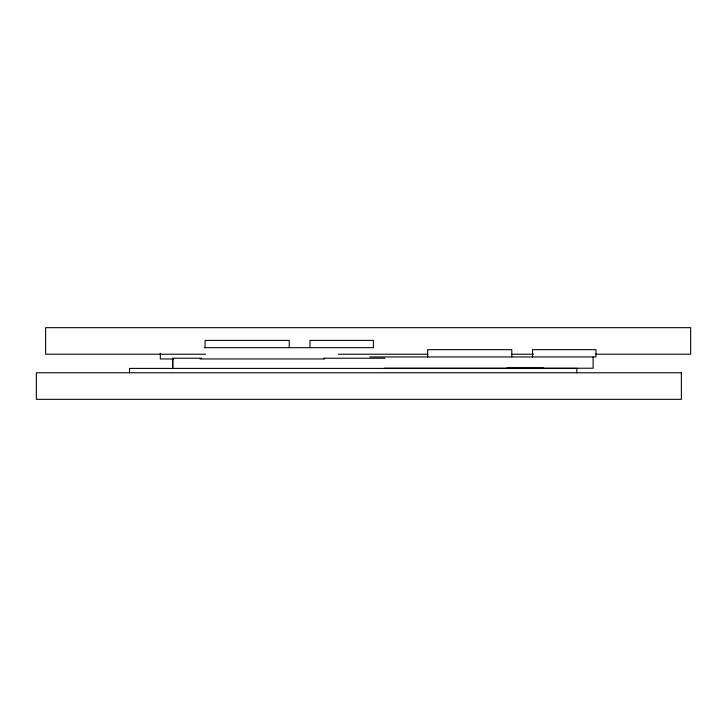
<?xml version="1.0" encoding="UTF-8"?>
<svg xmlns="http://www.w3.org/2000/svg" width="727" height="727" viewBox="0 0 727 727"><rect width="100%" height="100%" fill="white"/><g stroke="black" fill="none" stroke-linecap="round" stroke-linejoin="round"><path stroke-width="1.09" d="M204.405 347.679L373.424 347.679L373.424 340.4L310.02 340.4L310.02 347.679M205.532 354.222L45.619 354.222L45.619 327.668L690.65 327.668L690.65 354.222L595.304 354.222M338.309 354.222L427.967 354.222M511.944 354.222L533.509 354.222M369.77 356.948L595.958 356.948L595.958 349.669L532.555 349.669L532.555 356.948M201.806 358.229L172.762 358.229L172.762 368.407M323.679 358.229L384.856 358.229M173.726 358.956L160.313 358.956L160.313 353.313M200.034 358.956L324.778 358.956M506.837 368.044L543.523 368.044M384.274 368.225L593.123 368.225L593.123 356.948M576.793 372.778L576.793 368.407L129.488 368.407L129.488 372.778M511.79 356.948L511.79 349.669L427.63 349.669L427.63 356.948M289.255 347.679L289.255 340.4L205.096 340.4L205.096 347.679M172.708 358.229L172.708 368.407M681.381 372.778L36.35 372.778L36.35 399.332L681.381 399.332L681.381 372.778"/></g></svg>
